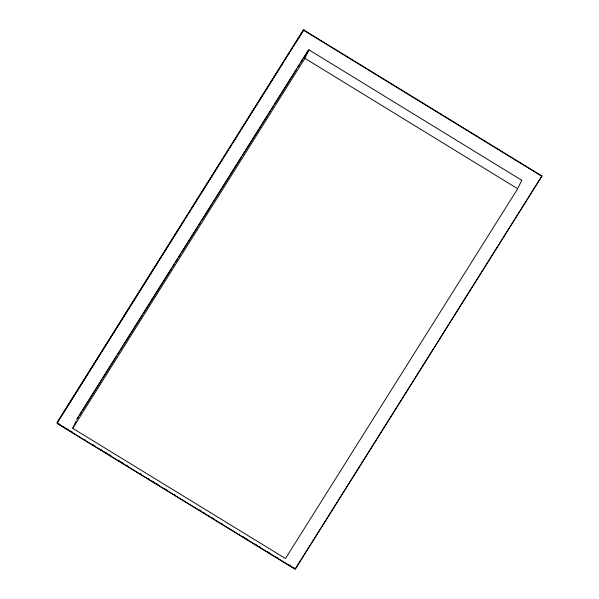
<?xml version="1.0" encoding="UTF-8"?>
<svg xmlns="http://www.w3.org/2000/svg" width="599" height="599" viewBox="0 0 599 599"><rect width="100%" height="100%" fill="white"/><g stroke="black" fill="none" stroke-linecap="round" stroke-linejoin="round"><path stroke-width="0.9" d="M57.152 423.126L303.678 29.95L541.953 176.001L295.322 569.05L57.586 423.59L57.047 422.999L59.511 419.023M72.838 428.188L304.913 58.335L308.889 49.807L521.766 180.292L517.349 189.284L285.483 558.53L73.273 428.652L72.734 428.06L76.275 420.693M295.352 568.698L294.528 568.908L57.526 423.635M521.489 180.688L521.662 180.164M541.474 176.81L541.953 176.001L541.414 175.41M57.16 422.235L303.034 30.392L304.472 30.092M60.506 417.436L62.491 414.268M63.487 412.689L65.471 409.521M66.467 407.941L85.837 377.063M86.833 375.483L88.817 372.316M89.813 370.736L100.243 354.106M101.238 352.526L103.223 349.359M104.219 347.779L129.549 307.407M130.545 305.819L158.361 261.493M159.349 259.906L161.341 256.746M162.329 255.159L184.687 219.541M185.675 217.954L187.667 214.786M188.655 213.207L190.647 210.039M191.635 208.452L199.093 196.584M200.081 194.997L228.399 149.877M229.387 148.29L231.379 145.13M232.367 143.543L254.223 108.711M255.219 107.131L257.203 103.964M258.199 102.384L283.529 62.011M284.525 60.424L286.509 57.257M287.505 55.677L289.489 52.51M290.485 50.93L292.469 47.763M293.465 46.175L303.805 29.965M76.784 419.113L308.245 50.249M77.151 419.068L78.641 416.694M79.63 415.114L81.621 411.947M82.61 410.36L101.987 379.489M102.976 377.909L116.386 356.532M117.382 354.952L119.366 351.785M120.362 350.205L142.218 315.373M143.213 313.794L171.524 268.674M172.512 267.087L174.504 263.919M175.492 262.34L177.484 259.172M178.472 257.592L180.464 254.425M181.452 252.838L197.85 226.722M198.838 225.134L200.83 221.967M201.818 220.387L212.248 203.765M213.244 202.177L215.228 199.018M216.224 197.43L241.554 157.058M242.55 155.478L267.386 115.899M268.374 114.319L270.366 111.152M271.354 109.565L273.346 106.405M274.335 104.818L296.692 69.199M297.681 67.612L299.672 64.445M300.661 62.865L302.652 59.698M303.641 58.118L309.017 49.822M541.676 176.398L295.195 569.035M303.648 30.302L541.683 176.211M304.913 58.335L517.558 188.678M58.575 423.665L60.17 424.639M62.551 426.106L64.145 427.08M65.733 428.053L68.121 429.513M70.51 430.981L72.891 432.441M84.025 439.269L85.62 440.243M91.984 444.144L94.365 445.604M99.936 449.018L102.317 450.478M104.705 451.938L107.094 453.406M109.475 454.866L111.07 455.839M118.228 460.227L119.815 461.208M121.41 462.181L123.791 463.641M126.179 465.101L128.568 466.569M139.702 473.39L141.289 474.363M147.654 478.264L149.241 479.245M152.423 481.192L154.018 482.165M155.605 483.138L157.994 484.606M165.152 488.994L166.739 489.967M173.897 494.355L175.485 495.328M199.347 509.951L200.935 510.932M203.323 512.392L204.918 513.365M208.093 515.32L209.687 516.293M211.275 517.266L213.663 518.727M220.821 523.114L222.409 524.095M242.296 536.277L243.883 537.251M245.478 538.231L247.859 539.692M255.017 544.079L256.612 545.053M258.993 546.513L260.587 547.493M266.952 551.394L269.333 552.855M276.491 557.242L278.086 558.216M289.22 565.044L290.807 566.018M293.196 567.478L294.783 568.451"/></g></svg>
